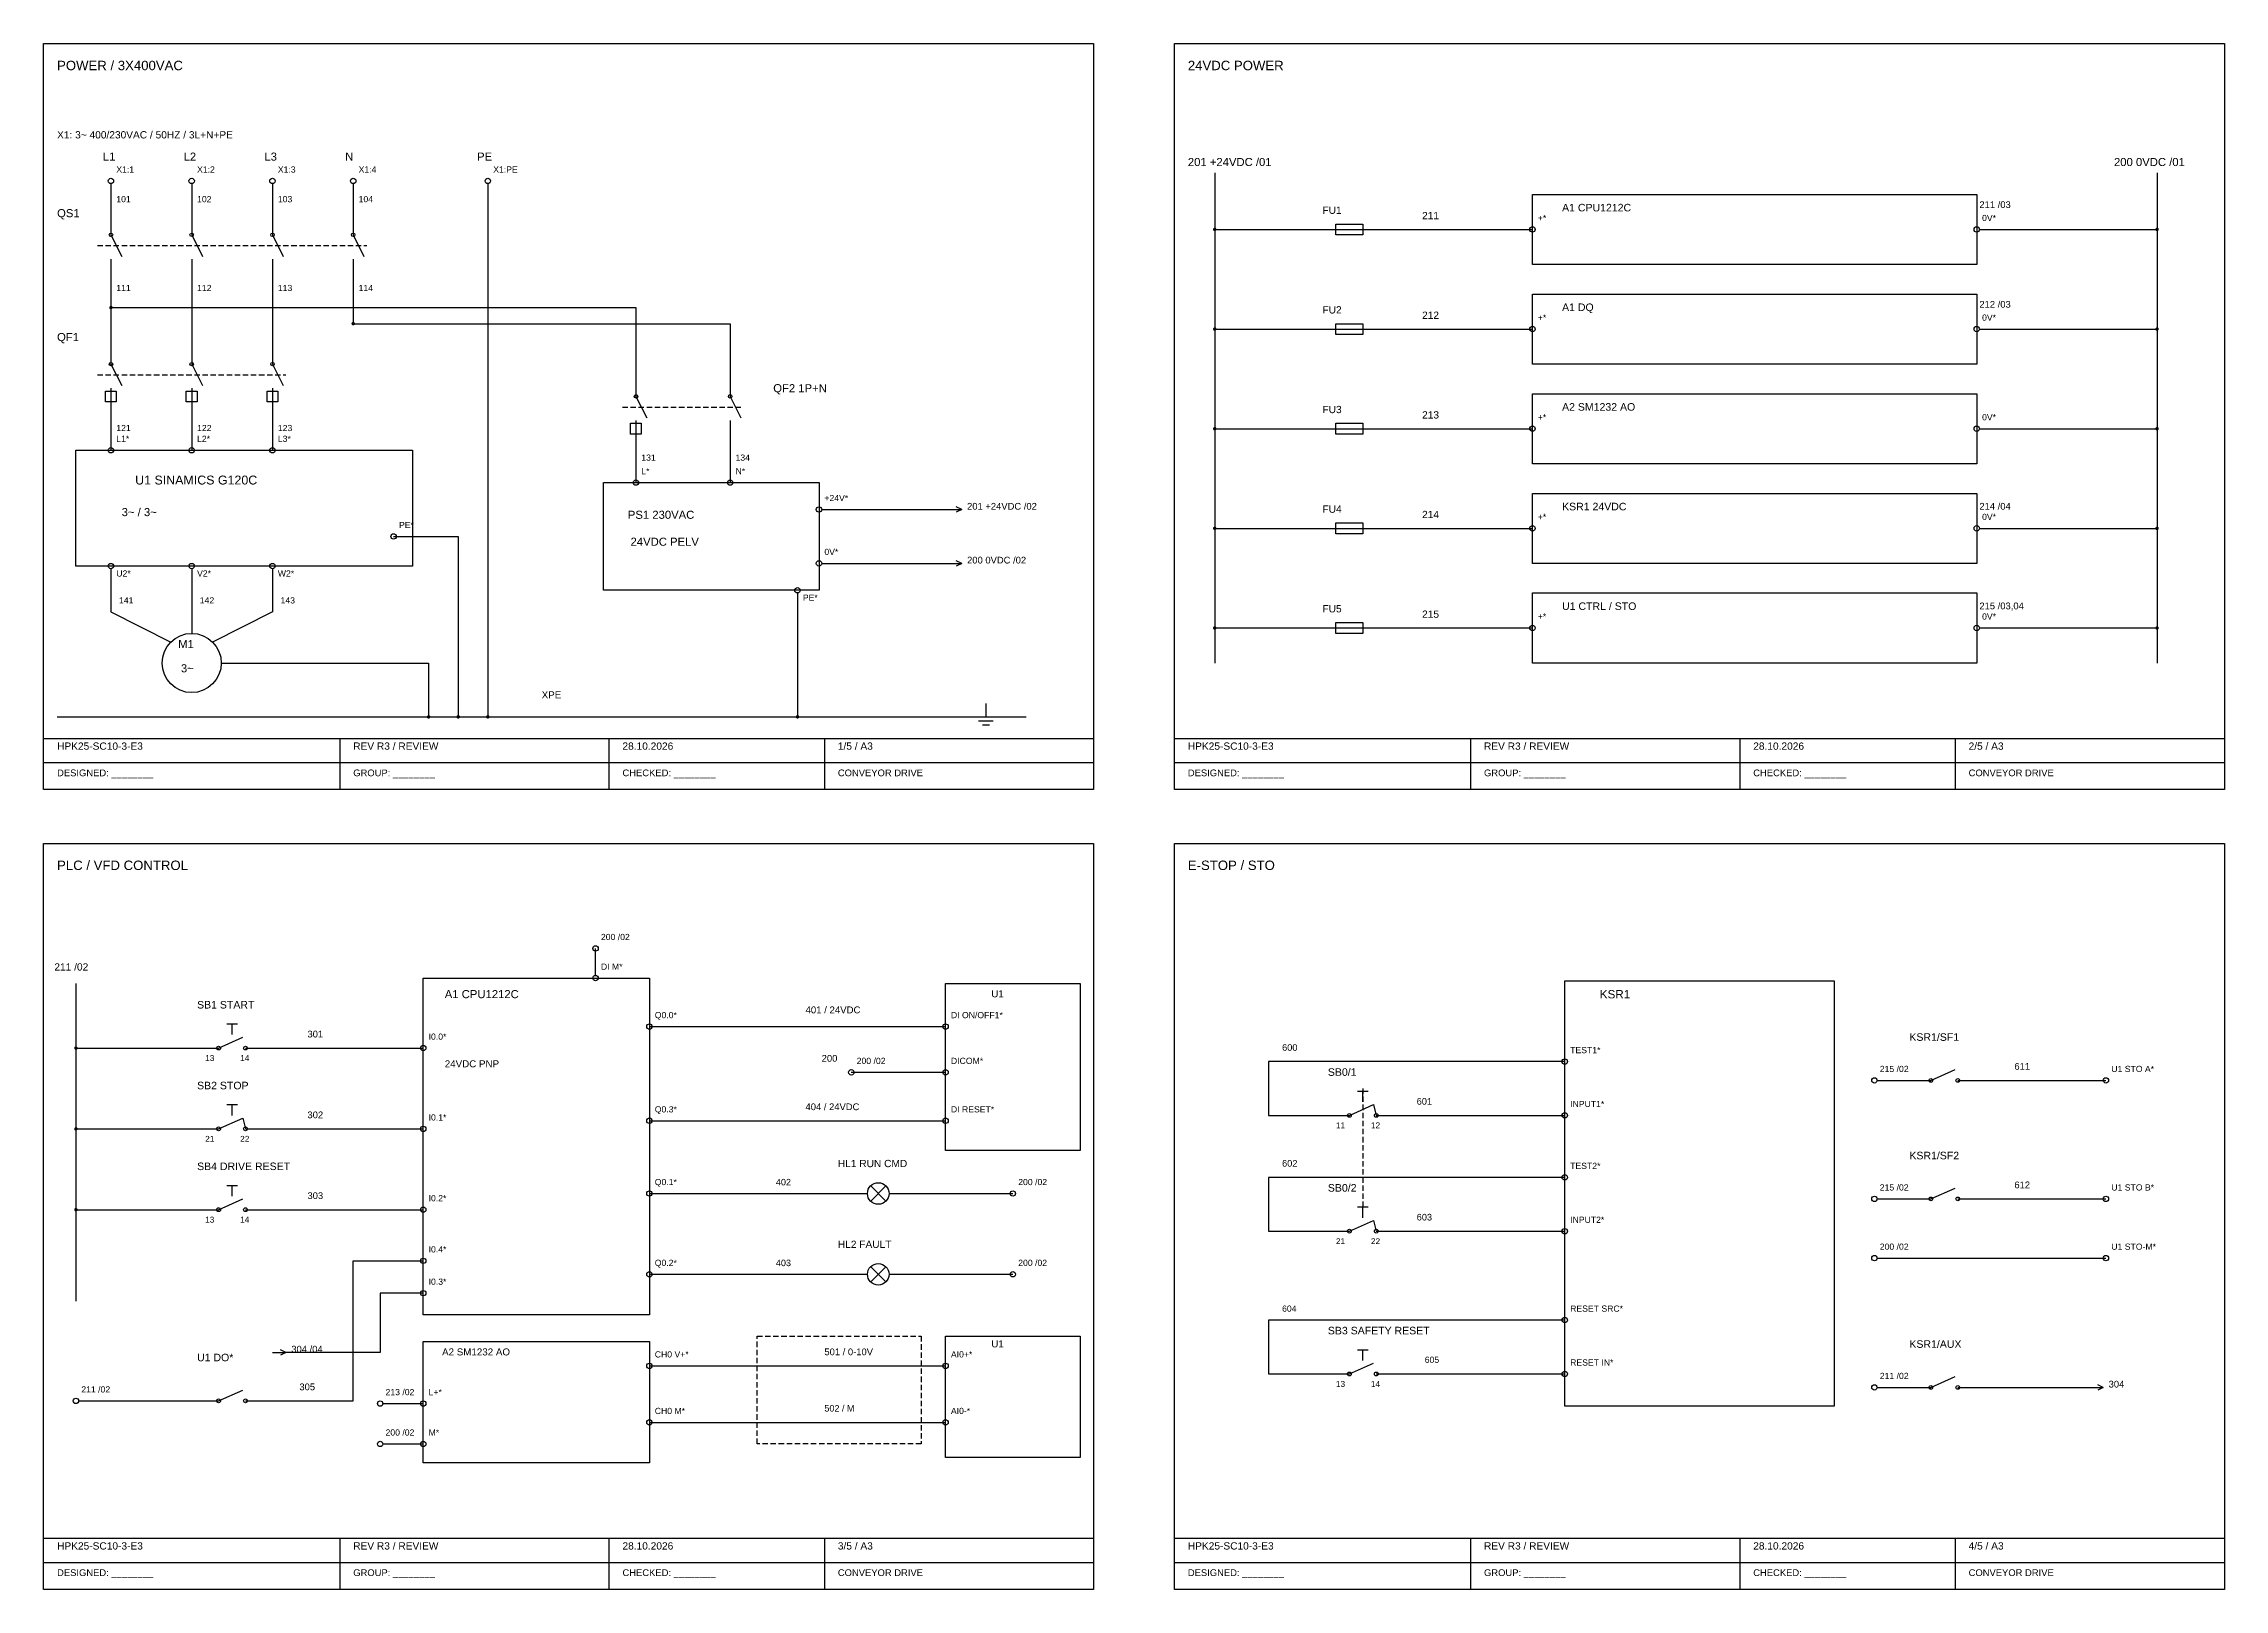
# Model space of a CAD drawing. Header units: millimetres. Extents: x 20 to 830, y -287 to 584.
# Drawn here: x 20 to 830, y 10 to 584 of the extents above; entities that cross this region are included whole.
import ezdxf

# ---------------------------------------------------------------- set-up
doc = ezdxf.new("R2010")
doc.units = ezdxf.units.MM
doc.linetypes.add('MECH_DASH', pattern=[3, 2, -1])
for name, color, linetype in [('FRAME', 8, 'Continuous'), ('PE', 2, 'Continuous'), ('SYMBOL', 7, 'Continuous'), ('TEXT', 7, 'Continuous'), ('WIRE', 2, 'Continuous')]:
    doc.layers.add(name, color=color, linetype=linetype)
doc.styles.add('UKR', font='Arial.ttf')

msp = doc.modelspace()

# ---------------------------------------------------------------- hatches: boundary and pattern name
at = {"layer": 'WIRE'}
for points in [[(455.65, 515), (455.64, 515.13), (455.6, 515.25), (455.54, 515.36), (455.46, 515.46), (455.36, 515.54), (455.25, 515.6), (455.13, 515.64), (455, 515.65), (454.87, 515.64), (454.75, 515.6), (454.64, 515.54), (454.54, 515.46), (454.46, 515.36), (454.4, 515.25), (454.36, 515.13), (454.35, 515), (454.36, 514.87), (454.4, 514.75), (454.46, 514.64), (454.54, 514.54), (454.64, 514.46), (454.75, 514.4), (454.87, 514.36), (455, 514.35), (455.13, 514.36), (455.25, 514.4), (455.36, 514.46), (455.46, 514.54), (455.54, 514.64), (455.6, 514.75), (455.64, 514.87)], [(805.65, 515), (805.64, 515.13), (805.6, 515.25), (805.54, 515.36), (805.46, 515.46), (805.36, 515.54), (805.25, 515.6), (805.13, 515.64), (805, 515.65), (804.87, 515.64), (804.75, 515.6), (804.64, 515.54), (804.54, 515.46), (804.46, 515.36), (804.4, 515.25), (804.36, 515.13), (804.35, 515), (804.36, 514.87), (804.4, 514.75), (804.46, 514.64), (804.54, 514.54), (804.64, 514.46), (804.75, 514.4), (804.87, 514.36), (805, 514.35), (805.13, 514.36), (805.25, 514.4), (805.36, 514.46), (805.46, 514.54), (805.54, 514.64), (805.6, 514.75), (805.64, 514.87)], [(45.65, 486), (45.64, 486.13), (45.6, 486.25), (45.54, 486.36), (45.46, 486.46), (45.36, 486.54), (45.25, 486.6), (45.13, 486.64), (45, 486.65), (44.87, 486.64), (44.75, 486.6), (44.64, 486.54), (44.54, 486.46), (44.46, 486.36), (44.4, 486.25), (44.36, 486.13), (44.35, 486), (44.36, 485.87), (44.4, 485.75), (44.46, 485.64), (44.54, 485.54), (44.64, 485.46), (44.75, 485.4), (44.87, 485.36), (45, 485.35), (45.13, 485.36), (45.25, 485.4), (45.36, 485.46), (45.46, 485.54), (45.54, 485.64), (45.6, 485.75), (45.64, 485.87)], [(135.65, 480), (135.64, 480.13), (135.6, 480.25), (135.54, 480.36), (135.46, 480.46), (135.36, 480.54), (135.25, 480.6), (135.13, 480.64), (135, 480.65), (134.87, 480.64), (134.75, 480.6), (134.64, 480.54), (134.54, 480.46), (134.46, 480.36), (134.4, 480.25), (134.36, 480.13), (134.35, 480), (134.36, 479.87), (134.4, 479.75), (134.46, 479.64), (134.54, 479.54), (134.64, 479.46), (134.75, 479.4), (134.87, 479.36), (135, 479.35), (135.13, 479.36), (135.25, 479.4), (135.36, 479.46), (135.46, 479.54), (135.54, 479.64), (135.6, 479.75), (135.64, 479.87)], [(455.65, 478), (455.64, 478.13), (455.6, 478.25), (455.54, 478.36), (455.46, 478.46), (455.36, 478.54), (455.25, 478.6), (455.13, 478.64), (455, 478.65), (454.87, 478.64), (454.75, 478.6), (454.64, 478.54), (454.54, 478.46), (454.46, 478.36), (454.4, 478.25), (454.36, 478.13), (454.35, 478), (454.36, 477.87), (454.4, 477.75), (454.46, 477.64), (454.54, 477.54), (454.64, 477.46), (454.75, 477.4), (454.87, 477.36), (455, 477.35), (455.13, 477.36), (455.25, 477.4), (455.36, 477.46), (455.46, 477.54), (455.54, 477.64), (455.6, 477.75), (455.64, 477.87)], [(805.65, 478), (805.64, 478.13), (805.6, 478.25), (805.54, 478.36), (805.46, 478.46), (805.36, 478.54), (805.25, 478.6), (805.13, 478.64), (805, 478.65), (804.87, 478.64), (804.75, 478.6), (804.64, 478.54), (804.54, 478.46), (804.46, 478.36), (804.4, 478.25), (804.36, 478.13), (804.35, 478), (804.36, 477.87), (804.4, 477.75), (804.46, 477.64), (804.54, 477.54), (804.64, 477.46), (804.75, 477.4), (804.87, 477.36), (805, 477.35), (805.13, 477.36), (805.25, 477.4), (805.36, 477.46), (805.46, 477.54), (805.54, 477.64), (805.6, 477.75), (805.64, 477.87)], [(455.65, 441), (455.64, 441.13), (455.6, 441.25), (455.54, 441.36), (455.46, 441.46), (455.36, 441.54), (455.25, 441.6), (455.13, 441.64), (455, 441.65), (454.87, 441.64), (454.75, 441.6), (454.64, 441.54), (454.54, 441.46), (454.46, 441.36), (454.4, 441.25), (454.36, 441.13), (454.35, 441), (454.36, 440.87), (454.4, 440.75), (454.46, 440.64), (454.54, 440.54), (454.64, 440.46), (454.75, 440.4), (454.87, 440.36), (455, 440.35), (455.13, 440.36), (455.25, 440.4), (455.36, 440.46), (455.46, 440.54), (455.54, 440.64), (455.6, 440.75), (455.64, 440.87)], [(805.65, 441), (805.64, 441.13), (805.6, 441.25), (805.54, 441.36), (805.46, 441.46), (805.36, 441.54), (805.25, 441.6), (805.13, 441.64), (805, 441.65), (804.87, 441.64), (804.75, 441.6), (804.64, 441.54), (804.54, 441.46), (804.46, 441.36), (804.4, 441.25), (804.36, 441.13), (804.35, 441), (804.36, 440.87), (804.4, 440.75), (804.46, 440.64), (804.54, 440.54), (804.64, 440.46), (804.75, 440.4), (804.87, 440.36), (805, 440.35), (805.13, 440.36), (805.25, 440.4), (805.36, 440.46), (805.46, 440.54), (805.54, 440.64), (805.6, 440.75), (805.64, 440.87)], [(455.65, 404), (455.64, 404.13), (455.6, 404.25), (455.54, 404.36), (455.46, 404.46), (455.36, 404.54), (455.25, 404.6), (455.13, 404.64), (455, 404.65), (454.87, 404.64), (454.75, 404.6), (454.64, 404.54), (454.54, 404.46), (454.46, 404.36), (454.4, 404.25), (454.36, 404.13), (454.35, 404), (454.36, 403.87), (454.4, 403.75), (454.46, 403.64), (454.54, 403.54), (454.64, 403.46), (454.75, 403.4), (454.87, 403.36), (455, 403.35), (455.13, 403.36), (455.25, 403.4), (455.36, 403.46), (455.46, 403.54), (455.54, 403.64), (455.6, 403.75), (455.64, 403.87)], [(805.65, 404), (805.64, 404.13), (805.6, 404.25), (805.54, 404.36), (805.46, 404.46), (805.36, 404.54), (805.25, 404.6), (805.13, 404.64), (805, 404.65), (804.87, 404.64), (804.75, 404.6), (804.64, 404.54), (804.54, 404.46), (804.46, 404.36), (804.4, 404.25), (804.36, 404.13), (804.35, 404), (804.36, 403.87), (804.4, 403.75), (804.46, 403.64), (804.54, 403.54), (804.64, 403.46), (804.75, 403.4), (804.87, 403.36), (805, 403.35), (805.13, 403.36), (805.25, 403.4), (805.36, 403.46), (805.46, 403.54), (805.54, 403.64), (805.6, 403.75), (805.64, 403.87)], [(455.65, 367), (455.64, 367.13), (455.6, 367.25), (455.54, 367.36), (455.46, 367.46), (455.36, 367.54), (455.25, 367.6), (455.13, 367.64), (455, 367.65), (454.87, 367.64), (454.75, 367.6), (454.64, 367.54), (454.54, 367.46), (454.46, 367.36), (454.4, 367.25), (454.36, 367.13), (454.35, 367), (454.36, 366.87), (454.4, 366.75), (454.46, 366.64), (454.54, 366.54), (454.64, 366.46), (454.75, 366.4), (454.87, 366.36), (455, 366.35), (455.13, 366.36), (455.25, 366.4), (455.36, 366.46), (455.46, 366.54), (455.54, 366.64), (455.6, 366.75), (455.64, 366.87)], [(805.65, 367), (805.64, 367.13), (805.6, 367.25), (805.54, 367.36), (805.46, 367.46), (805.36, 367.54), (805.25, 367.6), (805.13, 367.64), (805, 367.65), (804.87, 367.64), (804.75, 367.6), (804.64, 367.54), (804.54, 367.46), (804.46, 367.36), (804.4, 367.25), (804.36, 367.13), (804.35, 367), (804.36, 366.87), (804.4, 366.75), (804.46, 366.64), (804.54, 366.54), (804.64, 366.46), (804.75, 366.4), (804.87, 366.36), (805, 366.35), (805.13, 366.36), (805.25, 366.4), (805.36, 366.46), (805.46, 366.54), (805.54, 366.64), (805.6, 366.75), (805.64, 366.87)], [(163.65, 334), (163.64, 334.13), (163.6, 334.25), (163.54, 334.36), (163.46, 334.46), (163.36, 334.54), (163.25, 334.6), (163.13, 334.64), (163, 334.65), (162.87, 334.64), (162.75, 334.6), (162.64, 334.54), (162.54, 334.46), (162.46, 334.36), (162.4, 334.25), (162.36, 334.13), (162.35, 334), (162.36, 333.87), (162.4, 333.75), (162.46, 333.64), (162.54, 333.54), (162.64, 333.46), (162.75, 333.4), (162.87, 333.36), (163, 333.35), (163.13, 333.36), (163.25, 333.4), (163.36, 333.46), (163.46, 333.54), (163.54, 333.64), (163.6, 333.75), (163.64, 333.87)], [(174.65, 334), (174.64, 334.13), (174.6, 334.25), (174.54, 334.36), (174.46, 334.46), (174.36, 334.54), (174.25, 334.6), (174.13, 334.64), (174, 334.65), (173.87, 334.64), (173.75, 334.6), (173.64, 334.54), (173.54, 334.46), (173.46, 334.36), (173.4, 334.25), (173.36, 334.13), (173.35, 334), (173.36, 333.87), (173.4, 333.75), (173.46, 333.64), (173.54, 333.54), (173.64, 333.46), (173.75, 333.4), (173.87, 333.36), (174, 333.35), (174.13, 333.36), (174.25, 333.4), (174.36, 333.46), (174.46, 333.54), (174.54, 333.64), (174.6, 333.75), (174.64, 333.87)], [(185.65, 334), (185.64, 334.13), (185.6, 334.25), (185.54, 334.36), (185.46, 334.46), (185.36, 334.54), (185.25, 334.6), (185.13, 334.64), (185, 334.65), (184.87, 334.64), (184.75, 334.6), (184.64, 334.54), (184.54, 334.46), (184.46, 334.36), (184.4, 334.25), (184.36, 334.13), (184.35, 334), (184.36, 333.87), (184.4, 333.75), (184.46, 333.64), (184.54, 333.54), (184.64, 333.46), (184.75, 333.4), (184.87, 333.36), (185, 333.35), (185.13, 333.36), (185.25, 333.4), (185.36, 333.46), (185.46, 333.54), (185.54, 333.64), (185.6, 333.75), (185.64, 333.87)], [(300.65, 334), (300.64, 334.13), (300.6, 334.25), (300.54, 334.36), (300.46, 334.46), (300.36, 334.54), (300.25, 334.6), (300.13, 334.64), (300, 334.65), (299.87, 334.64), (299.75, 334.6), (299.64, 334.54), (299.54, 334.46), (299.46, 334.36), (299.4, 334.25), (299.36, 334.13), (299.35, 334), (299.36, 333.87), (299.4, 333.75), (299.46, 333.64), (299.54, 333.54), (299.64, 333.46), (299.75, 333.4), (299.87, 333.36), (300, 333.35), (300.13, 333.36), (300.25, 333.4), (300.36, 333.46), (300.46, 333.54), (300.54, 333.64), (300.6, 333.75), (300.64, 333.87)], [(32.65, 211), (32.64, 211.13), (32.6, 211.25), (32.54, 211.36), (32.46, 211.46), (32.36, 211.54), (32.25, 211.6), (32.13, 211.64), (32, 211.65), (31.87, 211.64), (31.75, 211.6), (31.64, 211.54), (31.54, 211.46), (31.46, 211.36), (31.4, 211.25), (31.36, 211.13), (31.35, 211), (31.36, 210.87), (31.4, 210.75), (31.46, 210.64), (31.54, 210.54), (31.64, 210.46), (31.75, 210.4), (31.87, 210.36), (32, 210.35), (32.13, 210.36), (32.25, 210.4), (32.36, 210.46), (32.46, 210.54), (32.54, 210.64), (32.6, 210.75), (32.64, 210.87)], [(32.65, 181), (32.64, 181.13), (32.6, 181.25), (32.54, 181.36), (32.46, 181.46), (32.36, 181.54), (32.25, 181.6), (32.13, 181.64), (32, 181.65), (31.87, 181.64), (31.75, 181.6), (31.64, 181.54), (31.54, 181.46), (31.46, 181.36), (31.4, 181.25), (31.36, 181.13), (31.35, 181), (31.36, 180.87), (31.4, 180.75), (31.46, 180.64), (31.54, 180.54), (31.64, 180.46), (31.75, 180.4), (31.87, 180.36), (32, 180.35), (32.13, 180.36), (32.25, 180.4), (32.36, 180.46), (32.46, 180.54), (32.54, 180.64), (32.6, 180.75), (32.64, 180.87)], [(32.65, 151), (32.64, 151.13), (32.6, 151.25), (32.54, 151.36), (32.46, 151.46), (32.36, 151.54), (32.25, 151.6), (32.13, 151.64), (32, 151.65), (31.87, 151.64), (31.75, 151.6), (31.64, 151.54), (31.54, 151.46), (31.46, 151.36), (31.4, 151.25), (31.36, 151.13), (31.35, 151), (31.36, 150.87), (31.4, 150.75), (31.46, 150.64), (31.54, 150.54), (31.64, 150.46), (31.75, 150.4), (31.87, 150.36), (32, 150.35), (32.13, 150.36), (32.25, 150.4), (32.36, 150.46), (32.46, 150.54), (32.54, 150.64), (32.6, 150.75), (32.64, 150.87)]]:
    msp.add_hatch(color=256, dxfattribs=at).paths.add_polyline_path(points)

# ---------------------------------------------------------------- linework, layer by layer
at = {"layer": 'FRAME'}
for p, q in [((20, 584), (410, 584)), ((20, 307), (20, 584)), ((410, 584), (410, 307)), ((440, 584), (830, 584)), ((440, 307), (440, 584)), ((830, 584), (830, 307)), ((20, 326), (410, 326)), ((130, 326), (130, 307)), ((230, 326), (230, 307)), ((310, 326), (310, 307)), ((440, 326), (830, 326)), ((550, 326), (550, 307)), ((650, 326), (650, 307)), ((730, 326), (730, 307)), ((20, 317), (410, 317)), ((440, 317), (830, 317)), ((410, 307), (20, 307)), ((830, 307), (440, 307)), ((20, 287), (410, 287)), ((20, 10), (20, 287)), ((410, 287), (410, 10)), ((440, 287), (830, 287)), ((440, 10), (440, 287)), ((830, 287), (830, 10)), ((20, 29), (410, 29)), ((130, 29), (130, 10)), ((230, 29), (230, 10)), ((310, 29), (310, 10)), ((440, 29), (830, 29)), ((550, 29), (550, 10)), ((650, 29), (650, 10)), ((730, 29), (730, 10)), ((20, 20), (410, 20)), ((440, 20), (830, 20)), ((410, 10), (20, 10)), ((830, 10), (440, 10))]:
    msp.add_line(p, q, dxfattribs=at)
at = {"layer": 'PE'}
for p, q in [((185, 532), (185, 334)), ((150, 401), (174, 401)), ((174, 401), (174, 334)), ((300, 380), (300, 334)), ((86, 354), (163, 354)), ((163, 354), (163, 334)), ((25, 334), (385, 334)), ((366, 334), (374, 334)), ((367.3, 332.5), (372.7, 332.5)), ((370, 339), (370, 334)), ((368.7, 331), (371.3, 331))]:
    msp.add_line(p, q, dxfattribs=at)
at = {"layer": 'SYMBOL'}
for p, q in [((573, 528), (738, 528)), ((573, 502), (573, 528)), ((738, 528), (738, 502)), ((45, 513), (49, 505)), ((75, 513), (79, 505)), ((105, 513), (109, 505)), ((135, 513), (139, 505)), ((500, 517), (510, 517)), ((500, 513), (500, 517)), ((510, 513), (500, 513)), ((510, 517), (510, 513)), ((738, 502), (573, 502)), ((573, 491), (738, 491)), ((573, 465), (573, 491)), ((738, 491), (738, 465)), ((500, 480), (510, 480)), ((500, 476), (500, 480)), ((510, 480), (510, 476)), ((510, 476), (500, 476)), ((45, 465), (49, 457)), ((75, 465), (79, 457)), ((105, 465), (109, 457)), ((738, 465), (573, 465)), ((43, 455), (47, 455)), ((43, 451), (43, 455)), ((47, 455), (47, 451)), ((73, 455), (77, 455)), ((73, 451), (73, 455)), ((77, 455), (77, 451)), ((103, 455), (107, 455)), ((103, 451), (103, 455)), ((107, 455), (107, 451)), ((573, 454), (738, 454)), ((573, 428), (573, 454)), ((738, 454), (738, 428)), ((47, 451), (43, 451)), ((77, 451), (73, 451)), ((107, 451), (103, 451)), ((240, 453), (244, 445)), ((275, 453), (279, 445)), ((238, 443), (242, 443)), ((238, 439), (238, 443)), ((242, 439), (238, 439)), ((242, 443), (242, 439)), ((500, 443), (510, 443)), ((500, 439), (500, 443)), ((510, 439), (500, 439)), ((510, 443), (510, 439)), ((32, 433), (157, 433)), ((32, 390), (32, 433)), ((157, 433), (157, 390)), ((738, 428), (573, 428)), ((228, 421), (308, 421)), ((228, 381), (228, 421)), ((308, 421), (308, 381)), ((573, 417), (738, 417)), ((573, 391), (573, 417)), ((738, 417), (738, 391)), ((500, 406), (510, 406)), ((500, 402), (500, 406)), ((510, 406), (510, 402)), ((510, 402), (500, 402)), ((157, 390), (32, 390)), ((738, 391), (573, 391)), ((308, 381), (228, 381)), ((573, 380), (738, 380)), ((573, 354), (573, 380)), ((738, 380), (738, 354)), ((500, 369), (510, 369)), ((500, 365), (500, 369)), ((510, 365), (500, 365)), ((510, 369), (510, 365)), ((738, 354), (573, 354)), ((161, 237), (245, 237)), ((161, 112), (161, 237)), ((245, 237), (245, 112)), ((355, 235), (405, 235)), ((355, 173), (355, 235)), ((405, 235), (405, 173)), ((585, 236), (685, 236)), ((585, 78), (585, 236)), ((685, 236), (685, 78)), ((88, 220), (92, 220)), ((90, 216), (90, 220)), ((85, 211), (94, 215)), ((721, 199), (730, 203)), ((508, 195), (512, 195)), ((510, 191), (510, 195)), ((88, 190), (92, 190)), ((90, 186), (90, 190)), ((505, 186), (514, 190)), ((514, 190), (515, 186)), ((85, 181), (94, 185)), ((94, 185), (95, 181)), ((405, 173), (355, 173)), ((85, 151), (94, 155)), ((88, 160), (92, 160)), ((90, 156), (90, 160)), ((327.2, 159.8), (332.8, 154.2)), ((327.2, 154.2), (332.8, 159.8)), ((721, 155), (730, 159)), ((505, 143), (514, 147)), ((508, 152), (512, 152)), ((510, 148), (510, 152)), ((514, 147), (515, 143)), ((327.2, 129.8), (332.8, 124.2)), ((327.2, 124.2), (332.8, 129.8)), ((245, 112), (161, 112)), ((161, 102), (245, 102)), ((161, 57), (161, 102)), ((245, 102), (245, 57)), ((355, 104), (405, 104)), ((355, 59), (355, 104)), ((405, 104), (405, 59)), ((508, 99), (512, 99)), ((510, 95), (510, 99)), ((505, 90), (514, 94)), ((85, 80), (94, 84)), ((721, 85), (730, 89)), ((685, 78), (585, 78)), ((245, 57), (161, 57)), ((405, 59), (355, 59))]:
    msp.add_line(p, q, dxfattribs=at)
at = {"layer": 'SYMBOL', "linetype": 'MECH_DASH'}
for p, q in [((40, 509), (140, 509)), ((40, 461), (110, 461)), ((235, 449), (280, 449)), ((510, 196), (510, 152)), ((285, 104), (346, 104)), ((285, 64), (285, 104)), ((346, 104), (346, 64)), ((346, 64), (285, 64))]:
    msp.add_line(p, q, dxfattribs=at)
at = {"layer": 'SYMBOL'}
for centre, radius in [((45, 533), 1), ((75, 533), 1), ((105, 533), 1), ((135, 533), 1), ((185, 533), 1), ((45, 513), 0.65), ((75, 513), 0.65), ((105, 513), 0.65), ((135, 513), 0.65), ((573, 515), 1), ((738, 515), 1), ((573, 478), 1), ((738, 478), 1), ((45, 465), 0.65), ((75, 465), 0.65), ((105, 465), 0.65), ((240, 453), 0.65), ((275, 453), 0.65), ((573, 441), 1), ((738, 441), 1), ((45, 433), 1), ((75, 433), 1), ((105, 433), 1), ((240, 421), 1), ((275, 421), 1), ((308, 411), 1), ((573, 404), 1), ((738, 404), 1), ((150, 401), 1), ((45, 390), 1), ((75, 390), 1), ((105, 390), 1), ((308, 391), 1), ((300, 381), 1), ((75, 354), 11), ((573, 367), 1), ((738, 367), 1), ((225, 248), 1), ((225, 237), 1), ((245, 219), 1), ((355, 219), 1), ((85, 211), 0.7), ((95, 211), 0.7), ((161, 211), 1), ((320, 202), 1), ((355, 202), 1), ((585, 206), 1), ((700, 199), 1), ((721, 199), 0.7), ((731, 199), 0.7), ((786, 199), 1), ((505, 186), 0.7), ((515, 186), 0.7), ((585, 186), 1), ((85, 181), 0.7), ((95, 181), 0.7), ((161, 181), 1), ((245, 184), 1), ((355, 184), 1), ((585, 163), 1), ((245, 157), 1), ((330, 157), 4), ((380, 157), 1), ((700, 155), 1), ((721, 155), 0.7), ((731, 155), 0.7), ((786, 155), 1), ((85, 151), 0.7), ((95, 151), 0.7), ((161, 151), 1), ((505, 143), 0.7), ((515, 143), 0.7), ((585, 143), 1), ((161, 132), 1), ((330, 127), 4), ((700, 133), 1), ((786, 133), 1), ((245, 127), 1), ((380, 127), 1), ((161, 120), 1), ((585, 110), 1), ((245, 93), 1), ((355, 93), 1), ((505, 90), 0.7), ((515, 90), 0.7), ((585, 90), 1), ((32, 80), 1), ((700, 85), 1), ((721, 85), 0.7), ((731, 85), 0.7), ((85, 80), 0.7), ((95, 80), 0.7), ((145, 79), 1), ((161, 79), 1), ((245, 72), 1), ((355, 72), 1), ((145, 64), 1), ((161, 64), 1)]:
    msp.add_circle(centre, radius, dxfattribs=at)
at = {"layer": 'WIRE'}
for p, q in [((455, 536), (455, 354)), ((805, 536), (805, 354)), ((45, 532), (45, 521)), ((75, 532), (75, 521)), ((105, 532), (105, 521)), ((135, 532), (135, 521)), ((45, 521), (45, 513)), ((75, 521), (75, 513)), ((105, 521), (105, 513)), ((135, 521), (135, 513)), ((455, 515), (493, 515)), ((493, 515), (500, 515)), ((500, 515), (510, 515)), ((510, 515), (517, 515)), ((517, 515), (573, 515)), ((739, 515), (805, 515)), ((45, 504), (45, 497)), ((75, 504), (75, 497)), ((105, 504), (105, 497)), ((135, 504), (135, 497)), ((45, 497), (45, 486)), ((75, 497), (75, 486)), ((105, 497), (105, 486)), ((135, 497), (135, 486)), ((45, 486), (45, 473)), ((45, 486), (240, 486)), ((75, 486), (75, 473)), ((105, 486), (105, 473)), ((135, 486), (135, 480)), ((240, 486), (240, 461)), ((135, 480), (275, 480)), ((275, 480), (275, 461)), ((455, 478), (493, 478)), ((493, 478), (500, 478)), ((500, 478), (510, 478)), ((510, 478), (517, 478)), ((517, 478), (573, 478)), ((739, 478), (805, 478)), ((45, 473), (45, 465)), ((75, 473), (75, 465)), ((105, 473), (105, 465)), ((45, 456), (45, 449)), ((75, 456), (75, 449)), ((105, 456), (105, 449)), ((240, 461), (240, 453)), ((275, 461), (275, 453)), ((45, 449), (45, 433)), ((75, 449), (75, 433)), ((105, 449), (105, 433)), ((240, 444), (240, 437)), ((275, 444), (275, 437)), ((455, 441), (493, 441)), ((493, 441), (500, 441)), ((500, 441), (510, 441)), ((510, 441), (517, 441)), ((517, 441), (573, 441)), ((739, 441), (805, 441)), ((240, 437), (240, 421)), ((275, 437), (275, 421)), ((309, 411), (361, 411)), ((356, 411), (361, 411)), ((361, 411), (359, 412)), ((361, 411), (359, 410)), ((455, 404), (493, 404)), ((493, 404), (500, 404)), ((500, 404), (510, 404)), ((510, 404), (517, 404)), ((517, 404), (573, 404)), ((739, 404), (805, 404)), ((45, 389), (45, 373)), ((75, 389), (75, 373)), ((105, 389), (105, 373)), ((309, 391), (361, 391)), ((356, 391), (361, 391)), ((361, 391), (359, 392)), ((361, 391), (359, 390)), ((45, 373), (67.22, 361.78)), ((75, 373), (75, 365)), ((105, 373), (82.78, 361.78)), ((455, 367), (493, 367)), ((493, 367), (500, 367)), ((500, 367), (510, 367)), ((510, 367), (517, 367)), ((517, 367), (573, 367)), ((739, 367), (805, 367)), ((225, 238), (225, 248)), ((32, 235), (32, 117)), ((245, 219), (355, 219)), ((32, 211), (78, 211)), ((78, 211), (85, 211)), ((95, 211), (102, 211)), ((102, 211), (161, 211)), ((585, 206), (475, 206)), ((475, 206), (475, 186)), ((320, 202), (355, 202)), ((701, 199), (714, 199)), ((714, 199), (721, 199)), ((731, 199), (738, 199)), ((738, 199), (786, 199)), ((32, 181), (78, 181)), ((78, 181), (85, 181)), ((95, 181), (102, 181)), ((102, 181), (161, 181)), ((245, 184), (355, 184)), ((475, 186), (498, 186)), ((498, 186), (505, 186)), ((515, 186), (522, 186)), ((522, 186), (585, 186)), ((585, 163), (475, 163)), ((475, 163), (475, 143)), ((245, 157), (326, 157)), ((334, 157), (380, 157)), ((701, 155), (714, 155)), ((714, 155), (721, 155)), ((731, 155), (738, 155)), ((738, 155), (786, 155)), ((32, 151), (78, 151)), ((78, 151), (85, 151)), ((95, 151), (102, 151)), ((102, 151), (161, 151)), ((475, 143), (498, 143)), ((498, 143), (505, 143)), ((515, 143), (522, 143)), ((522, 143), (585, 143)), ((135, 80), (135, 132)), ((135, 132), (161, 132)), ((701, 133), (786, 133)), ((245, 127), (326, 127)), ((334, 127), (380, 127)), ((161, 120), (145, 120)), ((145, 120), (145, 98)), ((585, 110), (475, 110)), ((475, 110), (475, 90)), ((105, 98), (110, 98)), ((110, 98), (108, 99)), ((110, 98), (108, 97)), ((145, 98), (110, 98)), ((245, 93), (355, 93)), ((475, 90), (498, 90)), ((498, 90), (505, 90)), ((515, 90), (522, 90)), ((522, 90), (585, 90)), ((701, 85), (714, 85)), ((714, 85), (721, 85)), ((731, 85), (738, 85)), ((738, 85), (785, 85)), ((780, 85), (785, 85)), ((785, 85), (783, 86)), ((785, 85), (783, 84)), ((33, 80), (78, 80)), ((78, 80), (85, 80)), ((95, 80), (102, 80)), ((102, 80), (135, 80)), ((146, 79), (161, 79)), ((245, 72), (355, 72)), ((146, 64), (161, 64))]:
    msp.add_line(p, q, dxfattribs=at)

# ---------------------------------------------------------------- texts
at = {"layer": 'TEXT', "style": 'UKR'}
for s, height, p in [('POWER / 3X400VAC', 3.5, (25, 574.13)), ('24VDC POWER', 3.5, (445, 574.13)), ('X1: 3~ 400/230VAC / 50HZ / 3L+N+PE', 2.7, (25, 548.79)), ('L1', 3, (42, 540.54)), ('L2', 3, (72, 540.54)), ('L3', 3, (102, 540.54)), ('N', 3, (132, 540.54)), ('PE', 3, (181, 540.54)), ('X1:1', 2.3, (47, 536.11)), ('X1:2', 2.3, (77, 536.11)), ('X1:3', 2.3, (107, 536.11)), ('X1:4', 2.3, (137, 536.11)), ('X1:PE', 2.3, (187, 536.11)), ('201 +24VDC /01', 3, (445, 538.54)), ('200 0VDC /01', 3, (789, 538.54)), ('101', 2.3, (47, 525.11)), ('102', 2.3, (77, 525.11)), ('103', 2.3, (107, 525.11)), ('104', 2.3, (137, 525.11)), ('QS1', 3, (25, 519.54)), ('FU1', 2.7, (495, 520.79)), ('211', 2.7, (532, 518.79)), ('+*', 2.3, (575, 518.11)), ('A1 CPU1212C', 2.8, (584, 521.7)), ('211 /03', 2.5, (739, 522.95)), ('0V*', 2.3, (740, 518.11)), ('111', 2.3, (47, 492.11)), ('112', 2.3, (77, 492.11)), ('113', 2.3, (107, 492.11)), ('114', 2.3, (137, 492.11)), ('FU2', 2.7, (495, 483.79)), ('A1 DQ', 2.8, (584, 484.7)), ('212 /03', 2.5, (739, 485.95)), ('212', 2.7, (532, 481.79)), ('+*', 2.3, (575, 481.11)), ('0V*', 2.3, (740, 481.11)), ('QF1', 3, (25, 473.54)), ('QF2 1P+N', 3, (291, 454.54)), ('FU3', 2.7, (495, 446.79)), ('213', 2.7, (532, 444.79)), ('+*', 2.3, (575, 444.11)), ('A2 SM1232 AO', 2.8, (584, 447.7)), ('0V*', 2.3, (740, 444.11)), ('121', 2.3, (47, 440.11)), ('L1*', 2.3, (47, 436.11)), ('122', 2.3, (77, 440.11)), ('L2*', 2.3, (77, 436.11)), ('123', 2.3, (107, 440.11)), ('L3*', 2.3, (107, 436.11)), ('131', 2.3, (242, 429.11)), ('134', 2.3, (277, 429.11)), ('U1 SINAMICS G120C', 3.3, (54, 420.29)), ('L*', 2.3, (242, 424.11)), ('N*', 2.3, (277, 424.11)), ('+24V*', 2.3, (310, 414.11)), ('201 +24VDC /02', 2.5, (363, 410.95)), ('KSR1 24VDC', 2.8, (584, 410.7)), ('214 /04', 2.5, (739, 410.95)), ('3~ / 3~', 3, (49, 408.54)), ('PE*', 2.3, (152, 404.11)), ('PS1 230VAC', 3, (237, 407.54)), ('FU4', 2.7, (495, 409.79)), ('214', 2.7, (532, 407.79)), ('+*', 2.3, (575, 407.11)), ('0V*', 2.3, (740, 407.11)), ('24VDC PELV', 3, (238, 397.54)), ('0V*', 2.3, (310, 394.11)), ('200 0VDC /02', 2.5, (363, 390.95)), ('U2*', 2.3, (47, 386.11)), ('V2*', 2.3, (77, 386.11)), ('W2*', 2.3, (107, 386.11)), ('141', 2.3, (48, 376.11)), ('142', 2.3, (78, 376.11)), ('143', 2.3, (108, 376.11)), ('PE*', 2.3, (302, 377.11)), ('FU5', 2.7, (495, 372.79)), ('215', 2.7, (532, 370.79)), ('U1 CTRL / STO', 2.8, (584, 373.7)), ('215 /03,04', 2.5, (739, 373.95)), ('+*', 2.3, (575, 370.11)), ('0V*', 2.3, (740, 370.11)), ('M1', 3, (70, 359.54)), ('3~', 3, (71, 350.54)), ('XPE', 2.6, (205, 340.87)), ('HPK25-SC10-3-E3', 2.7, (25, 321.79)), ('REV R3 / REVIEW', 2.7, (135, 321.79)), ('28.10.2026', 2.7, (235, 321.79)), ('1/5 / A3', 2.7, (315, 321.79)), ('HPK25-SC10-3-E3', 2.7, (445, 321.79)), ('REV R3 / REVIEW', 2.7, (555, 321.79)), ('28.10.2026', 2.7, (655, 321.79)), ('2/5 / A3', 2.7, (735, 321.79)), ('DESIGNED: ________', 2.5, (25, 311.95)), ('GROUP: ________', 2.5, (135, 311.95)), ('CHECKED: ________', 2.5, (235, 311.95)), ('CONVEYOR DRIVE', 2.5, (315, 311.95)), ('DESIGNED: ________', 2.5, (445, 311.95)), ('GROUP: ________', 2.5, (555, 311.95)), ('CHECKED: ________', 2.5, (655, 311.95)), ('CONVEYOR DRIVE', 2.5, (735, 311.95)), ('PLC / VFD CONTROL', 3.5, (25, 277.13)), ('E-STOP / STO', 3.5, (445, 277.13)), ('200 /02', 2.3, (227, 251.11)), ('211 /02', 2.7, (24, 239.79)), ('DI M*', 2.3, (227, 240.11)), ('SB1 START', 2.8, (77, 225.7)), ('A1 CPU1212C', 3, (169, 229.54)), ('U1', 2.6, (372, 229.87)), ('KSR1', 3.1, (598, 229.46)), ('Q0.0*', 2.3, (247, 222.11)), ('401 / 24VDC', 2.55, (303, 223.91)), ('DI ON/OFF1*', 2.3, (357, 222.11)), ('301', 2.5, (118, 214.95)), ('I0.0*', 2.3, (163, 214.11)), ('600', 2.45, (480, 209.99)), ('TEST1*', 2.3, (587, 209.11)), ('KSR1/SF1', 2.8, (713, 213.7)), ('13', 2.2, (80, 206.2)), ('14', 2.2, (93, 206.2)), ('24VDC PNP', 2.6, (169, 203.87)), ('200', 2.5, (309, 205.95)), ('200 /02', 2.3, (322, 205.11)), ('DICOM*', 2.3, (357, 205.11)), ('SB0/1', 2.8, (497, 200.7)), ('215 /02', 2.3, (702, 202.11)), ('611', 2.5, (752, 202.95)), ('U1 STO A*', 2.3, (788, 202.11)), ('SB2 STOP', 2.8, (77, 195.7)), ('302', 2.5, (118, 184.95)), ('I0.1*', 2.3, (163, 184.11)), ('Q0.3*', 2.3, (247, 187.11)), ('404 / 24VDC', 2.5, (303, 187.95)), ('DI RESET*', 2.3, (357, 187.11)), ('601', 2.45, (530, 189.99)), ('INPUT1*', 2.3, (587, 189.11)), ('21', 2.2, (80, 176.2)), ('22', 2.2, (93, 176.2)), ('11', 2.2, (500, 181.2)), ('12', 2.2, (513, 181.2)), ('KSR1/SF2', 2.8, (713, 169.7)), ('SB4 DRIVE RESET', 2.8, (77, 165.7)), ('Q0.1*', 2.3, (247, 160.11)), ('402', 2.4, (292, 160.03)), ('HL1 RUN CMD', 2.7, (315, 166.79)), ('200 /02', 2.3, (382, 160.11)), ('602', 2.45, (480, 166.99)), ('TEST2*', 2.3, (587, 166.11)), ('303', 2.5, (118, 154.95)), ('I0.2*', 2.3, (163, 154.11)), ('SB0/2', 2.8, (497, 157.7)), ('215 /02', 2.3, (702, 158.11)), ('612', 2.5, (752, 158.95)), ('U1 STO B*', 2.3, (788, 158.11)), ('13', 2.2, (80, 146.2)), ('14', 2.2, (93, 146.2)), ('603', 2.45, (530, 146.99)), ('INPUT2*', 2.3, (587, 146.11)), ('HL2 FAULT', 2.7, (315, 136.79)), ('21', 2.2, (500, 138.2)), ('22', 2.2, (513, 138.2)), ('200 /02', 2.3, (702, 136.11)), ('U1 STO-M*', 2.3, (788, 136.11)), ('I0.4*', 2.3, (163, 135.11)), ('Q0.2*', 2.3, (247, 130.11)), ('403', 2.4, (292, 130.03)), ('200 /02', 2.3, (382, 130.11)), ('I0.3*', 2.3, (163, 123.11)), ('604', 2.3, (480, 113.11)), ('RESET SRC*', 2.3, (587, 113.11)), ('SB3 SAFETY RESET', 2.8, (497, 104.7)), ('U1 DO*', 2.8, (77, 94.7)), ('304 /04', 2.5, (112, 97.95)), ('A2 SM1232 AO', 2.6, (168, 96.87)), ('CH0 V+*', 2.3, (247, 96.11)), ('501 / 0-10V', 2.5, (310, 96.95)), ('AI0+*', 2.3, (357, 96.11)), ('U1', 2.6, (372, 99.87)), ('KSR1/AUX', 2.8, (713, 99.7)), ('605', 2.3, (533, 94.11)), ('RESET IN*', 2.3, (587, 93.11)), ('211 /02', 2.3, (702, 88.11)), ('211 /02', 2.3, (34, 83.11)), ('305', 2.5, (115, 83.95)), ('213 /02', 2.3, (147, 82.11)), ('L+*', 2.3, (163, 82.11)), ('13', 2.2, (500, 85.2)), ('14', 2.2, (513, 85.2)), ('304', 2.5, (787, 84.95)), ('CH0 M*', 2.3, (247, 75.11)), ('502 / M', 2.4, (310, 76.03)), ('AI0-*', 2.3, (357, 75.11)), ('200 /02', 2.3, (147, 67.11)), ('M*', 2.3, (163, 67.11)), ('HPK25-SC10-3-E3', 2.7, (25, 24.79)), ('REV R3 / REVIEW', 2.7, (135, 24.79)), ('28.10.2026', 2.7, (235, 24.79)), ('3/5 / A3', 2.7, (315, 24.79)), ('HPK25-SC10-3-E3', 2.7, (445, 24.79)), ('REV R3 / REVIEW', 2.7, (555, 24.79)), ('28.10.2026', 2.7, (655, 24.79)), ('4/5 / A3', 2.7, (735, 24.79)), ('DESIGNED: ________', 2.5, (25, 14.95)), ('GROUP: ________', 2.5, (135, 14.95)), ('CHECKED: ________', 2.5, (235, 14.95)), ('CONVEYOR DRIVE', 2.5, (315, 14.95)), ('DESIGNED: ________', 2.5, (445, 14.95)), ('GROUP: ________', 2.5, (555, 14.95)), ('CHECKED: ________', 2.5, (655, 14.95)), ('CONVEYOR DRIVE', 2.5, (735, 14.95))]:
    msp.add_text(s, height=height, dxfattribs=at).set_placement(p)

doc.saveas('drawing.dxf')
